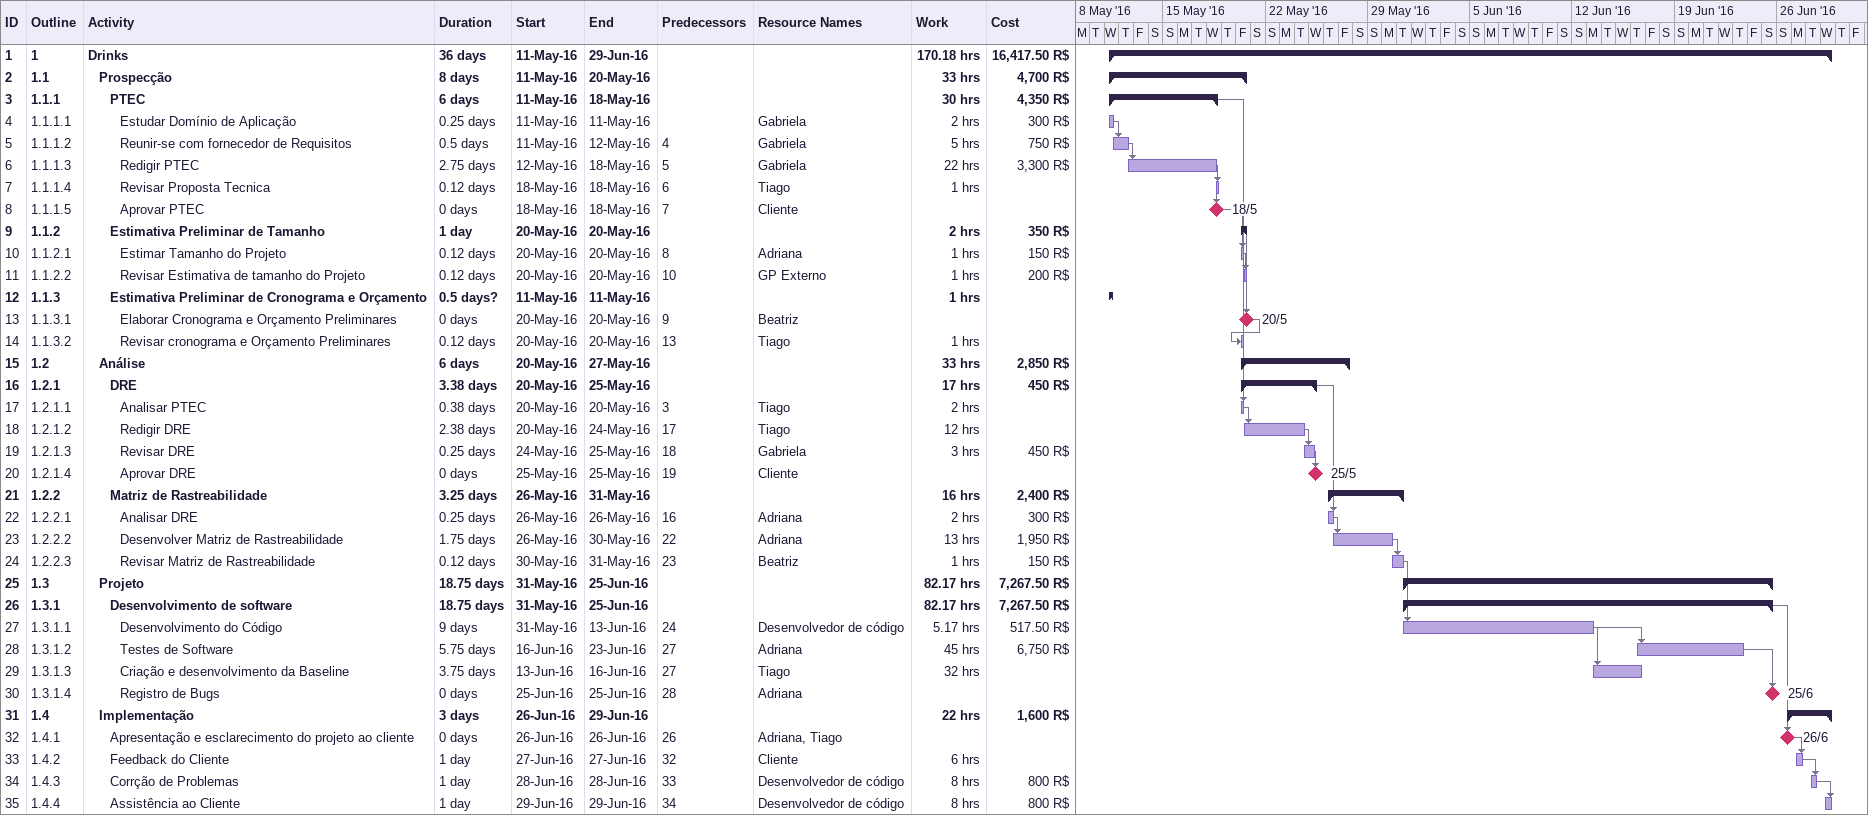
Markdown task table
| ID | WBS | Task | Duration | Start | Finish | Predecessors | Resources | Work (h) | Cost (R$) |
|---|---|---|---|---|---|---|---|---|---|
| 1 | 1 | **Drinks** | 36d | 2016-05-11 | 2016-06-29 |  |  | 170.18 | 16417.50 |
| 2 | 1.1 | **Prospecção** | 8d | 2016-05-11 | 2016-05-20 |  |  | 33 | 4700 |
| 3 | 1.1.1 | **PTEC** | 6d | 2016-05-11 | 2016-05-18 |  |  | 30 | 4350 |
| 4 | 1.1.1.1 | Estudar Domínio de Aplicação | 0.25d | 2016-05-11 | 2016-05-11 |  | Gabriela | 2 | 300 |
| 5 | 1.1.1.2 | Reunir-se com fornecedor de Requisitos | 0.5d | 2016-05-11 | 2016-05-12 | 4 | Gabriela | 5 | 750 |
| 6 | 1.1.1.3 | Redigir PTEC | 2.75d | 2016-05-12 | 2016-05-18 | 5 | Gabriela | 22 | 3300 |
| 7 | 1.1.1.4 | Revisar Proposta Tecnica | 0.12d | 2016-05-18 | 2016-05-18 | 6 | Tiago | 1 |  |
| 8 | 1.1.1.5 | Aprovar PTEC | 0d | 2016-05-18 | 2016-05-18 | 7 | Cliente |  |  |
| 9 | 1.1.2 | **Estimativa Preliminar de Tamanho** | 1d | 2016-05-20 | 2016-05-20 |  |  | 2 | 350 |
| 10 | 1.1.2.1 | Estimar Tamanho do Projeto | 0.12d | 2016-05-20 | 2016-05-20 | 8 | Adriana | 1 | 150 |
| 11 | 1.1.2.2 | Revisar Estimativa de tamanho do Projeto | 0.12d | 2016-05-20 | 2016-05-20 | 10 | GP Externo | 1 | 200 |
| 12 | 1.1.3 | **Estimativa Preliminar de Cronograma e Orçamento** | 0.5d? | 2016-05-11 | 2016-05-11 |  |  | 1 |  |
| 13 | 1.1.3.1 | Elaborar Cronograma e Orçamento Preliminares | 0d | 2016-05-20 | 2016-05-20 | 9 | Beatriz |  |  |
| 14 | 1.1.3.2 | Revisar cronograma e Orçamento Preliminares | 0.12d | 2016-05-20 | 2016-05-20 | 13 | Tiago | 1 |  |
| 15 | 1.2 | **Análise** | 6d | 2016-05-20 | 2016-05-27 |  |  | 33 | 2850 |
| 16 | 1.2.1 | **DRE** | 3.38d | 2016-05-20 | 2016-05-25 |  |  | 17 | 450 |
| 17 | 1.2.1.1 | Analisar PTEC | 0.38d | 2016-05-20 | 2016-05-20 | 3 | Tiago | 2 |  |
| 18 | 1.2.1.2 | Redigir DRE | 2.38d | 2016-05-20 | 2016-05-24 | 17 | Tiago | 12 |  |
| 19 | 1.2.1.3 | Revisar DRE | 0.25d | 2016-05-24 | 2016-05-25 | 18 | Gabriela | 3 | 450 |
| 20 | 1.2.1.4 | Aprovar DRE | 0d | 2016-05-25 | 2016-05-25 | 19 | Cliente |  |  |
| 21 | 1.2.2 | **Matriz de Rastreabilidade** | 3.25d | 2016-05-26 | 2016-05-31 |  |  | 16 | 2400 |
| 22 | 1.2.2.1 | Analisar DRE | 0.25d | 2016-05-26 | 2016-05-26 | 16 | Adriana | 2 | 300 |
| 23 | 1.2.2.2 | Desenvolver Matriz de Rastreabilidade | 1.75d | 2016-05-26 | 2016-05-30 | 22 | Adriana | 13 | 1950 |
| 24 | 1.2.2.3 | Revisar Matriz de Rastreabilidade | 0.12d | 2016-05-30 | 2016-05-31 | 23 | Beatriz | 1 | 150 |
| 25 | 1.3 | **Projeto** | 18.75d | 2016-05-31 | 2016-06-25 |  |  | 82.17 | 7267.50 |
| 26 | 1.3.1 | **Desenvolvimento de software** | 18.75d | 2016-05-31 | 2016-06-25 |  |  | 82.17 | 7267.50 |
| 27 | 1.3.1.1 | Desenvolvimento do Código | 9d | 2016-05-31 | 2016-06-13 | 24 | Desenvolvedor de código | 5.17 | 517.50 |
| 28 | 1.3.1.2 | Testes de Software | 5.75d | 2016-06-16 | 2016-06-23 | 27 | Adriana | 45 | 6750 |
| 29 | 1.3.1.3 | Criação e desenvolvimento da Baseline | 3.75d | 2016-06-13 | 2016-06-16 | 27 | Tiago | 32 |  |
| 30 | 1.3.1.4 | Registro de Bugs | 0d | 2016-06-25 | 2016-06-25 | 28 | Adriana |  |  |
| 31 | 1.4 | **Implementação** | 3d | 2016-06-26 | 2016-06-29 |  |  | 22 | 1600 |
| 32 | 1.4.1 | Apresentação e esclarecimento do projeto ao cliente | 0d | 2016-06-26 | 2016-06-26 | 26 | Adriana, Tiago |  |  |
| 33 | 1.4.2 | Feedback do Cliente | 1d | 2016-06-27 | 2016-06-27 | 32 | Cliente | 6 |  |
| 34 | 1.4.3 | Corrção de Problemas | 1d | 2016-06-28 | 2016-06-28 | 33 | Desenvolvedor de código | 8 | 800 |
| 35 | 1.4.4 | Assistência ao Cliente | 1d | 2016-06-29 | 2016-06-29 | 34 | Desenvolvedor de código | 8 | 800 |
